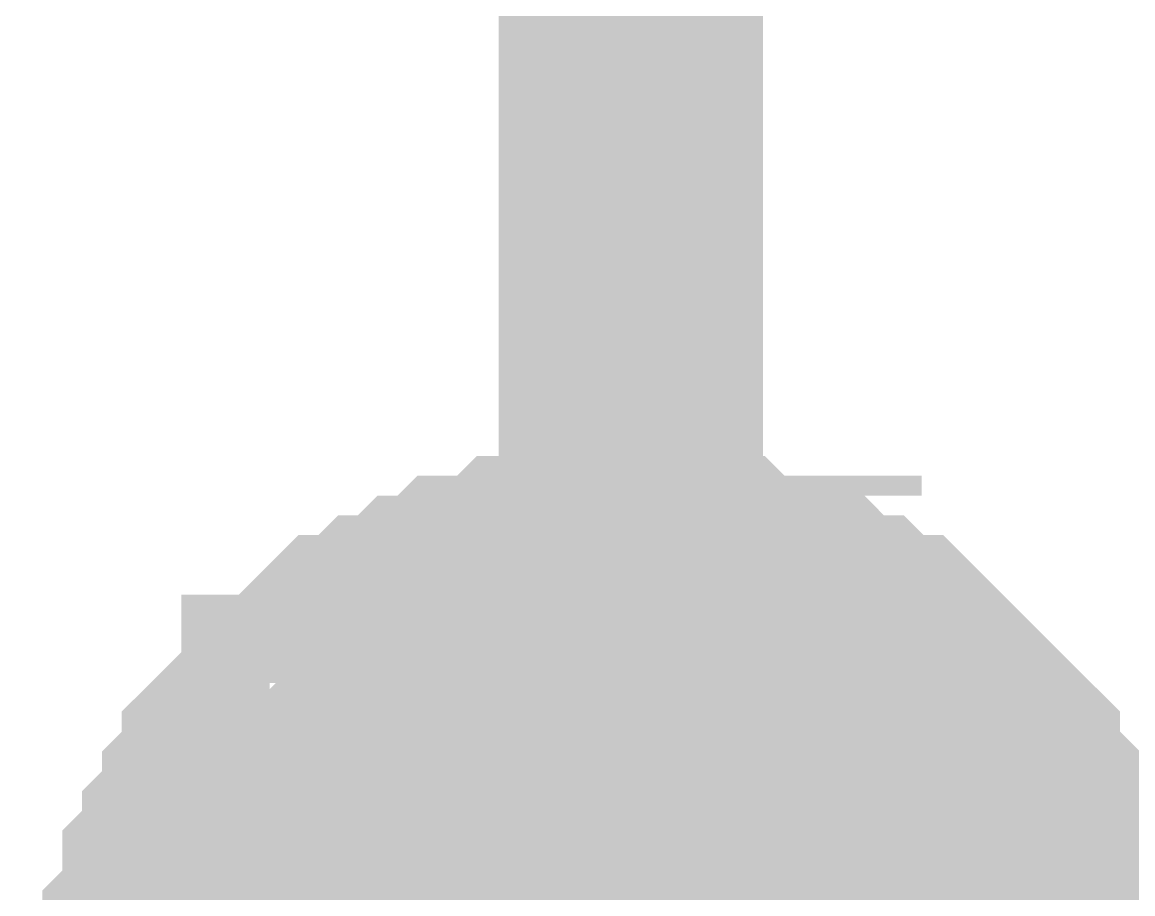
# Model space of a CAD drawing. Header units: inches. Extents: x 0 to 432, y 0 to 280.
# Drawn here: x 405.729 to 406.987, y 176.682 to 177.67 of the extents above; entities that cross this region are included whole.
import ezdxf

# ---------------------------------------------------------------- set-up
doc = ezdxf.new("R2010")
doc.units = ezdxf.units.IN
doc.layers.add('Sheet', color=255, linetype='Continuous')

msp = doc.modelspace()

# ---------------------------------------------------------------- linework, layer by layer
at = {"layer": 'Sheet'}
for points in [[(370.8395, 176.5116, 0.2997, 0.2997, 0), (370.8395, 181.5875, 0.2997, 0.2997, 0), (406.4185, 181.5875, 0.2997, 0.2997, 0), (406.4185, 176.5116, 0.2997, 0.2997, 0), (403.8803, 176.5116, 0.2997, 0.2997, 0)], [(405.9019, 176.5116, 0.2997, 0.2997, 0), (405.9019, 176.5341, 0.2997, 0.2997, 0), (405.9019, 176.5565, 0.2997, 0.2997, 0), (405.9019, 176.6015, 0.2997, 0.2997, 0), (405.9019, 176.6239, 0.2997, 0.2997, 0), (405.9243, 176.6464, 0.2997, 0.2997, 0), (405.9243, 176.6688, 0.2997, 0.2997, 0), (405.9243, 176.6913, 0.2997, 0.2997, 0), (405.9468, 176.7138, 0.2997, 0.2997, 0), (405.9468, 176.7362, 0.2997, 0.2997, 0), (405.9693, 176.7587, 0.2997, 0.2997, 0), (405.9693, 176.7811, 0.2997, 0.2997, 0), (405.9917, 176.8036, 0.2997, 0.2997, 0), (405.9917, 176.8261, 0.2997, 0.2997, 0), (406.0142, 176.8485, 0.2997, 0.2997, 0), (406.0367, 176.871, 0.2997, 0.2997, 0), (406.0591, 176.871, 0.2997, 0.2997, 0), (406.0591, 176.8934, 0.2997, 0.2997, 0), (406.0816, 176.9159, 0.2997, 0.2997, 0), (406.104, 176.9384, 0.2997, 0.2997, 0), (406.1265, 176.9384, 0.2997, 0.2997, 0), (406.149, 176.9608, 0.2997, 0.2997, 0), (406.1714, 176.9608, 0.2997, 0.2997, 0), (406.1939, 176.9833, 0.2997, 0.2997, 0), (406.2163, 176.9833, 0.2997, 0.2997, 0), (406.2388, 177.0057, 0.2997, 0.2997, 0), (406.2613, 177.0057, 0.2997, 0.2997, 0), (406.2837, 177.0057, 0.2997, 0.2997, 0), (406.3062, 177.0282, 0.2997, 0.2997, 0), (406.3287, 177.0282, 0.2997, 0.2997, 0), (406.3736, 177.0282, 0.2997, 0.2997, 0), (406.396, 177.0282, 0.2997, 0.2997, 0), (406.4185, 177.0282, 0.2997, 0.2997, 0)], [(405.9019, 176.5116, 0.2997, 0.2997, 0), (405.9019, 176.5341, 0.2997, 0.2997, 0), (405.9019, 176.5565, 0.2997, 0.2997, 0), (405.9019, 176.6015, 0.2997, 0.2997, 0), (405.9019, 176.6239, 0.2997, 0.2997, 0), (405.9243, 176.6464, 0.2997, 0.2997, 0), (405.9243, 176.6688, 0.2997, 0.2997, 0), (405.9243, 176.6913, 0.2997, 0.2997, 0), (405.9468, 176.7138, 0.2997, 0.2997, 0), (405.9468, 176.7362, 0.2997, 0.2997, 0), (405.9693, 176.7587, 0.2997, 0.2997, 0), (405.9693, 176.7811, 0.2997, 0.2997, 0), (405.9917, 176.8036, 0.2997, 0.2997, 0), (405.9917, 176.8261, 0.2997, 0.2997, 0), (406.0142, 176.8485, 0.2997, 0.2997, 0), (406.0367, 176.871, 0.2997, 0.2997, 0), (406.0591, 176.871, 0.2997, 0.2997, 0), (406.0591, 176.8934, 0.2997, 0.2997, 0), (406.0816, 176.9159, 0.2997, 0.2997, 0), (406.104, 176.9384, 0.2997, 0.2997, 0), (406.1265, 176.9384, 0.2997, 0.2997, 0), (406.149, 176.9608, 0.2997, 0.2997, 0), (406.1714, 176.9608, 0.2997, 0.2997, 0), (406.1939, 176.9833, 0.2997, 0.2997, 0), (406.2163, 176.9833, 0.2997, 0.2997, 0), (406.2388, 177.0057, 0.2997, 0.2997, 0), (406.2613, 177.0057, 0.2997, 0.2997, 0), (406.2837, 177.0057, 0.2997, 0.2997, 0), (406.3062, 177.0282, 0.2997, 0.2997, 0), (406.3287, 177.0282, 0.2997, 0.2997, 0), (406.3736, 177.0282, 0.2997, 0.2997, 0), (406.396, 177.0282, 0.2997, 0.2997, 0), (406.4185, 177.0282, 0.2997, 0.2997, 0)], [(405.9019, 176.5116, 0.2997, 0.2997, 0), (405.9019, 176.5341, 0.2997, 0.2997, 0), (405.9019, 176.5565, 0.2997, 0.2997, 0), (405.9019, 176.6015, 0.2997, 0.2997, 0), (405.9019, 176.6239, 0.2997, 0.2997, 0), (405.9243, 176.6464, 0.2997, 0.2997, 0), (405.9243, 176.6688, 0.2997, 0.2997, 0), (405.9243, 176.6913, 0.2997, 0.2997, 0), (405.9468, 176.7138, 0.2997, 0.2997, 0), (405.9468, 176.7362, 0.2997, 0.2997, 0), (405.9693, 176.7587, 0.2997, 0.2997, 0), (405.9693, 176.7811, 0.2997, 0.2997, 0), (405.9917, 176.8036, 0.2997, 0.2997, 0), (405.9917, 176.8261, 0.2997, 0.2997, 0), (406.0142, 176.8485, 0.2997, 0.2997, 0), (406.0367, 176.871, 0.2997, 0.2997, 0), (406.0591, 176.871, 0.2997, 0.2997, 0), (406.0591, 176.8934, 0.2997, 0.2997, 0), (406.0816, 176.9159, 0.2997, 0.2997, 0), (406.104, 176.9384, 0.2997, 0.2997, 0), (406.1265, 176.9384, 0.2997, 0.2997, 0), (406.149, 176.9608, 0.2997, 0.2997, 0), (406.1714, 176.9608, 0.2997, 0.2997, 0), (406.1939, 176.9833, 0.2997, 0.2997, 0), (406.2163, 176.9833, 0.2997, 0.2997, 0), (406.2388, 177.0057, 0.2997, 0.2997, 0), (406.2613, 177.0057, 0.2997, 0.2997, 0), (406.2837, 177.0057, 0.2997, 0.2997, 0), (406.3062, 177.0282, 0.2997, 0.2997, 0), (406.3287, 177.0282, 0.2997, 0.2997, 0), (406.3736, 177.0282, 0.2997, 0.2997, 0), (406.396, 177.0282, 0.2997, 0.2997, 0), (406.4185, 177.0282, 0.2997, 0.2997, 0)], [(405.9019, 176.5116, 0.2997, 0.2997, 0), (405.9019, 176.5341, 0.2997, 0.2997, 0), (405.9019, 176.5565, 0.2997, 0.2997, 0), (405.9019, 176.6015, 0.2997, 0.2997, 0), (405.9019, 176.6239, 0.2997, 0.2997, 0), (405.9243, 176.6464, 0.2997, 0.2997, 0), (405.9243, 176.6688, 0.2997, 0.2997, 0), (405.9243, 176.6913, 0.2997, 0.2997, 0), (405.9468, 176.7138, 0.2997, 0.2997, 0), (405.9468, 176.7362, 0.2997, 0.2997, 0), (405.9693, 176.7587, 0.2997, 0.2997, 0), (405.9693, 176.7811, 0.2997, 0.2997, 0), (405.9917, 176.8036, 0.2997, 0.2997, 0), (405.9917, 176.8261, 0.2997, 0.2997, 0), (406.0142, 176.8485, 0.2997, 0.2997, 0), (406.0367, 176.871, 0.2997, 0.2997, 0), (406.0591, 176.871, 0.2997, 0.2997, 0), (406.0591, 176.8934, 0.2997, 0.2997, 0), (406.0816, 176.9159, 0.2997, 0.2997, 0), (406.104, 176.9384, 0.2997, 0.2997, 0), (406.1265, 176.9384, 0.2997, 0.2997, 0), (406.149, 176.9608, 0.2997, 0.2997, 0), (406.1714, 176.9608, 0.2997, 0.2997, 0), (406.1939, 176.9833, 0.2997, 0.2997, 0), (406.2163, 176.9833, 0.2997, 0.2997, 0), (406.2388, 177.0057, 0.2997, 0.2997, 0), (406.2613, 177.0057, 0.2997, 0.2997, 0), (406.2837, 177.0057, 0.2997, 0.2997, 0), (406.3062, 177.0282, 0.2997, 0.2997, 0), (406.3287, 177.0282, 0.2997, 0.2997, 0), (406.3736, 177.0282, 0.2997, 0.2997, 0), (406.396, 177.0282, 0.2997, 0.2997, 0), (406.4185, 177.0282, 0.2997, 0.2997, 0)], [(406.4185, 177.0282, 0.2997, 0.2997, 0), (406.4185, 177.0282, 0.2997, 0.2997, 0)], [(406.4185, 177.0282, 0.2997, 0.2997, 0), (406.441, 177.0282, 0.2997, 0.2997, 0), (406.4634, 177.0282, 0.2997, 0.2997, 0), (406.4859, 177.0282, 0.2997, 0.2997, 0), (406.5083, 177.0282, 0.2997, 0.2997, 0), (406.5308, 177.0057, 0.2997, 0.2997, 0), (406.5533, 177.0057, 0.2997, 0.2997, 0), (406.5982, 177.0057, 0.2997, 0.2997, 0), (406.5982, 176.9833, 0.2997, 0.2997, 0), (406.6207, 176.9833, 0.2997, 0.2997, 0), (406.6431, 176.9608, 0.2997, 0.2997, 0), (406.6656, 176.9608, 0.2997, 0.2997, 0), (406.688, 176.9384, 0.2997, 0.2997, 0), (406.7105, 176.9384, 0.2997, 0.2997, 0), (406.733, 176.9159, 0.2997, 0.2997, 0), (406.7554, 176.8934, 0.2997, 0.2997, 0), (406.7779, 176.871, 0.2997, 0.2997, 0), (406.7779, 176.871, 0.2997, 0.2997, 0), (406.8003, 176.8485, 0.2997, 0.2997, 0), (406.8228, 176.8261, 0.2997, 0.2997, 0), (406.8228, 176.8036, 0.2997, 0.2997, 0), (406.8453, 176.7811, 0.2997, 0.2997, 0), (406.8453, 176.7587, 0.2997, 0.2997, 0), (406.8677, 176.7362, 0.2997, 0.2997, 0), (406.8677, 176.7138, 0.2997, 0.2997, 0), (406.8902, 176.6913, 0.2997, 0.2997, 0), (406.8902, 176.6688, 0.2997, 0.2997, 0), (406.8902, 176.6464, 0.2997, 0.2997, 0), (406.9127, 176.6239, 0.2997, 0.2997, 0), (406.9127, 176.6015, 0.2997, 0.2997, 0), (406.9127, 176.5565, 0.2997, 0.2997, 0), (406.9127, 176.5341, 0.2997, 0.2997, 0), (406.9127, 176.5116, 0.2997, 0.2997, 0)], [(406.4185, 177.0282, 0.2997, 0.2997, 0), (406.4185, 177.0282, 0.2997, 0.2997, 0)], [(406.4185, 177.0282, 0.2997, 0.2997, 0), (406.441, 177.0282, 0.2997, 0.2997, 0), (406.4634, 177.0282, 0.2997, 0.2997, 0), (406.4859, 177.0282, 0.2997, 0.2997, 0), (406.5083, 177.0282, 0.2997, 0.2997, 0), (406.5308, 177.0057, 0.2997, 0.2997, 0), (406.5533, 177.0057, 0.2997, 0.2997, 0), (406.5982, 177.0057, 0.2997, 0.2997, 0), (406.5982, 176.9833, 0.2997, 0.2997, 0), (406.6207, 176.9833, 0.2997, 0.2997, 0), (406.6431, 176.9608, 0.2997, 0.2997, 0), (406.6656, 176.9608, 0.2997, 0.2997, 0), (406.688, 176.9384, 0.2997, 0.2997, 0), (406.7105, 176.9384, 0.2997, 0.2997, 0), (406.733, 176.9159, 0.2997, 0.2997, 0), (406.7554, 176.8934, 0.2997, 0.2997, 0), (406.7779, 176.871, 0.2997, 0.2997, 0), (406.7779, 176.871, 0.2997, 0.2997, 0), (406.8003, 176.8485, 0.2997, 0.2997, 0), (406.8228, 176.8261, 0.2997, 0.2997, 0), (406.8228, 176.8036, 0.2997, 0.2997, 0), (406.8453, 176.7811, 0.2997, 0.2997, 0), (406.8453, 176.7587, 0.2997, 0.2997, 0), (406.8677, 176.7362, 0.2997, 0.2997, 0), (406.8677, 176.7138, 0.2997, 0.2997, 0), (406.8902, 176.6913, 0.2997, 0.2997, 0), (406.8902, 176.6688, 0.2997, 0.2997, 0), (406.8902, 176.6464, 0.2997, 0.2997, 0), (406.9127, 176.6239, 0.2997, 0.2997, 0), (406.9127, 176.6015, 0.2997, 0.2997, 0), (406.9127, 176.5565, 0.2997, 0.2997, 0), (406.9127, 176.5341, 0.2997, 0.2997, 0), (406.9127, 176.5116, 0.2997, 0.2997, 0)], [(406.4185, 177.0282, 0.2997, 0.2997, 0), (406.4185, 177.0282, 0.2997, 0.2997, 0)], [(406.4185, 177.0282, 0.2997, 0.2997, 0), (406.441, 177.0282, 0.2997, 0.2997, 0), (406.4634, 177.0282, 0.2997, 0.2997, 0), (406.4859, 177.0282, 0.2997, 0.2997, 0), (406.5083, 177.0282, 0.2997, 0.2997, 0), (406.5308, 177.0057, 0.2997, 0.2997, 0), (406.5533, 177.0057, 0.2997, 0.2997, 0), (406.5982, 177.0057, 0.2997, 0.2997, 0), (406.5982, 176.9833, 0.2997, 0.2997, 0), (406.6207, 176.9833, 0.2997, 0.2997, 0), (406.6431, 176.9608, 0.2997, 0.2997, 0), (406.6656, 176.9608, 0.2997, 0.2997, 0), (406.688, 176.9384, 0.2997, 0.2997, 0), (406.7105, 176.9384, 0.2997, 0.2997, 0), (406.733, 176.9159, 0.2997, 0.2997, 0), (406.7554, 176.8934, 0.2997, 0.2997, 0), (406.7779, 176.871, 0.2997, 0.2997, 0), (406.7779, 176.871, 0.2997, 0.2997, 0), (406.8003, 176.8485, 0.2997, 0.2997, 0), (406.8228, 176.8261, 0.2997, 0.2997, 0), (406.8228, 176.8036, 0.2997, 0.2997, 0), (406.8453, 176.7811, 0.2997, 0.2997, 0), (406.8453, 176.7587, 0.2997, 0.2997, 0), (406.8677, 176.7362, 0.2997, 0.2997, 0), (406.8677, 176.7138, 0.2997, 0.2997, 0), (406.8902, 176.6913, 0.2997, 0.2997, 0), (406.8902, 176.6688, 0.2997, 0.2997, 0), (406.8902, 176.6464, 0.2997, 0.2997, 0), (406.9127, 176.6239, 0.2997, 0.2997, 0), (406.9127, 176.6015, 0.2997, 0.2997, 0), (406.9127, 176.5565, 0.2997, 0.2997, 0), (406.9127, 176.5341, 0.2997, 0.2997, 0), (406.9127, 176.5116, 0.2997, 0.2997, 0)], [(406.4185, 177.0282, 0.2997, 0.2997, 0), (406.4185, 177.0282, 0.2997, 0.2997, 0)], [(406.4185, 177.0282, 0.2997, 0.2997, 0), (406.441, 177.0282, 0.2997, 0.2997, 0), (406.4634, 177.0282, 0.2997, 0.2997, 0), (406.4859, 177.0282, 0.2997, 0.2997, 0), (406.5083, 177.0282, 0.2997, 0.2997, 0), (406.5308, 177.0057, 0.2997, 0.2997, 0), (406.5533, 177.0057, 0.2997, 0.2997, 0), (406.5982, 177.0057, 0.2997, 0.2997, 0), (406.5982, 176.9833, 0.2997, 0.2997, 0), (406.6207, 176.9833, 0.2997, 0.2997, 0), (406.6431, 176.9608, 0.2997, 0.2997, 0), (406.6656, 176.9608, 0.2997, 0.2997, 0), (406.688, 176.9384, 0.2997, 0.2997, 0), (406.7105, 176.9384, 0.2997, 0.2997, 0), (406.733, 176.9159, 0.2997, 0.2997, 0), (406.7554, 176.8934, 0.2997, 0.2997, 0), (406.7779, 176.871, 0.2997, 0.2997, 0), (406.7779, 176.871, 0.2997, 0.2997, 0), (406.8003, 176.8485, 0.2997, 0.2997, 0), (406.8228, 176.8261, 0.2997, 0.2997, 0), (406.8228, 176.8036, 0.2997, 0.2997, 0), (406.8453, 176.7811, 0.2997, 0.2997, 0), (406.8453, 176.7587, 0.2997, 0.2997, 0), (406.8677, 176.7362, 0.2997, 0.2997, 0), (406.8677, 176.7138, 0.2997, 0.2997, 0), (406.8902, 176.6913, 0.2997, 0.2997, 0), (406.8902, 176.6688, 0.2997, 0.2997, 0), (406.8902, 176.6464, 0.2997, 0.2997, 0), (406.9127, 176.6239, 0.2997, 0.2997, 0), (406.9127, 176.6015, 0.2997, 0.2997, 0), (406.9127, 176.5565, 0.2997, 0.2997, 0), (406.9127, 176.5341, 0.2997, 0.2997, 0), (406.9127, 176.5116, 0.2997, 0.2997, 0)], [(405.9019, 176.6239, 0.0991, 0.0991, 0), (405.9243, 176.6464, 0.0991, 0.0991, 0), (405.9243, 176.6688, 0.0991, 0.0991, 0), (405.9243, 176.6913, 0.0991, 0.0991, 0), (405.9468, 176.7138, 0.0991, 0.0991, 0), (405.9468, 176.7362, 0.0991, 0.0991, 0), (405.9693, 176.7587, 0.0991, 0.0991, 0), (405.9693, 176.7811, 0.0991, 0.0991, 0), (405.9917, 176.8036, 0.0991, 0.0991, 0), (405.9917, 176.8261, 0.0991, 0.0991, 0), (406.0142, 176.8485, 0.0991, 0.0991, 0), (406.0367, 176.871, 0.0991, 0.0991, 0), (406.0591, 176.871, 0.0991, 0.0991, 0), (406.0591, 176.8934, 0.0991, 0.0991, 0), (406.0816, 176.9159, 0.0991, 0.0991, 0), (406.104, 176.9384, 0.0991, 0.0991, 0), (406.1265, 176.9384, 0.0991, 0.0991, 0), (406.149, 176.9608, 0.0991, 0.0991, 0), (406.1714, 176.9608, 0.0991, 0.0991, 0), (406.1939, 176.9833, 0.0991, 0.0991, 0), (406.2163, 176.9833, 0.0991, 0.0991, 0), (406.2388, 177.0057, 0.0991, 0.0991, 0), (406.2613, 177.0057, 0.0991, 0.0991, 0), (406.2837, 177.0057, 0.0991, 0.0991, 0), (406.3062, 177.0282, 0.0991, 0.0991, 0), (406.3287, 177.0282, 0.0991, 0.0991, 0), (406.3736, 177.0282, 0.0991, 0.0991, 0), (406.396, 177.0282, 0.0991, 0.0991, 0), (406.4185, 177.0282, 0.0991, 0.0991, 0)], [(405.9019, 176.6239, 0.0991, 0.0991, 0), (405.9243, 176.6464, 0.0991, 0.0991, 0), (405.9243, 176.6688, 0.0991, 0.0991, 0), (405.9243, 176.6913, 0.0991, 0.0991, 0), (405.9468, 176.7138, 0.0991, 0.0991, 0), (405.9468, 176.7362, 0.0991, 0.0991, 0), (405.9693, 176.7587, 0.0991, 0.0991, 0), (405.9693, 176.7811, 0.0991, 0.0991, 0), (405.9917, 176.8036, 0.0991, 0.0991, 0), (405.9917, 176.8261, 0.0991, 0.0991, 0), (406.0142, 176.8485, 0.0991, 0.0991, 0), (406.0367, 176.871, 0.0991, 0.0991, 0), (406.0591, 176.871, 0.0991, 0.0991, 0), (406.0591, 176.8934, 0.0991, 0.0991, 0), (406.0816, 176.9159, 0.0991, 0.0991, 0), (406.104, 176.9384, 0.0991, 0.0991, 0), (406.1265, 176.9384, 0.0991, 0.0991, 0), (406.149, 176.9608, 0.0991, 0.0991, 0), (406.1714, 176.9608, 0.0991, 0.0991, 0), (406.1939, 176.9833, 0.0991, 0.0991, 0), (406.2163, 176.9833, 0.0991, 0.0991, 0), (406.2388, 177.0057, 0.0991, 0.0991, 0), (406.2613, 177.0057, 0.0991, 0.0991, 0), (406.2837, 177.0057, 0.0991, 0.0991, 0), (406.3062, 177.0282, 0.0991, 0.0991, 0), (406.3287, 177.0282, 0.0991, 0.0991, 0), (406.3736, 177.0282, 0.0991, 0.0991, 0), (406.396, 177.0282, 0.0991, 0.0991, 0), (406.4185, 177.0282, 0.0991, 0.0991, 0)], [(405.9019, 176.6239, 0.0991, 0.0991, 0), (405.9243, 176.6464, 0.0991, 0.0991, 0), (405.9243, 176.6688, 0.0991, 0.0991, 0), (405.9243, 176.6913, 0.0991, 0.0991, 0), (405.9468, 176.7138, 0.0991, 0.0991, 0), (405.9468, 176.7362, 0.0991, 0.0991, 0), (405.9693, 176.7587, 0.0991, 0.0991, 0), (405.9693, 176.7811, 0.0991, 0.0991, 0), (405.9917, 176.8036, 0.0991, 0.0991, 0), (405.9917, 176.8261, 0.0991, 0.0991, 0), (406.0142, 176.8485, 0.0991, 0.0991, 0), (406.0367, 176.871, 0.0991, 0.0991, 0), (406.0591, 176.871, 0.0991, 0.0991, 0), (406.0591, 176.8934, 0.0991, 0.0991, 0), (406.0816, 176.9159, 0.0991, 0.0991, 0), (406.104, 176.9384, 0.0991, 0.0991, 0), (406.1265, 176.9384, 0.0991, 0.0991, 0), (406.149, 176.9608, 0.0991, 0.0991, 0), (406.1714, 176.9608, 0.0991, 0.0991, 0), (406.1939, 176.9833, 0.0991, 0.0991, 0), (406.2163, 176.9833, 0.0991, 0.0991, 0), (406.2388, 177.0057, 0.0991, 0.0991, 0), (406.2613, 177.0057, 0.0991, 0.0991, 0), (406.2837, 177.0057, 0.0991, 0.0991, 0), (406.3062, 177.0282, 0.0991, 0.0991, 0), (406.3287, 177.0282, 0.0991, 0.0991, 0), (406.3736, 177.0282, 0.0991, 0.0991, 0), (406.396, 177.0282, 0.0991, 0.0991, 0), (406.4185, 177.0282, 0.0991, 0.0991, 0)], [(405.9019, 176.6239, 0.0991, 0.0991, 0), (405.9243, 176.6464, 0.0991, 0.0991, 0), (405.9243, 176.6688, 0.0991, 0.0991, 0), (405.9243, 176.6913, 0.0991, 0.0991, 0), (405.9468, 176.7138, 0.0991, 0.0991, 0), (405.9468, 176.7362, 0.0991, 0.0991, 0), (405.9693, 176.7587, 0.0991, 0.0991, 0), (405.9693, 176.7811, 0.0991, 0.0991, 0), (405.9917, 176.8036, 0.0991, 0.0991, 0), (405.9917, 176.8261, 0.0991, 0.0991, 0), (406.0142, 176.8485, 0.0991, 0.0991, 0), (406.0367, 176.871, 0.0991, 0.0991, 0), (406.0591, 176.871, 0.0991, 0.0991, 0), (406.0591, 176.8934, 0.0991, 0.0991, 0), (406.0816, 176.9159, 0.0991, 0.0991, 0), (406.104, 176.9384, 0.0991, 0.0991, 0), (406.1265, 176.9384, 0.0991, 0.0991, 0), (406.149, 176.9608, 0.0991, 0.0991, 0), (406.1714, 176.9608, 0.0991, 0.0991, 0), (406.1939, 176.9833, 0.0991, 0.0991, 0), (406.2163, 176.9833, 0.0991, 0.0991, 0), (406.2388, 177.0057, 0.0991, 0.0991, 0), (406.2613, 177.0057, 0.0991, 0.0991, 0), (406.2837, 177.0057, 0.0991, 0.0991, 0), (406.3062, 177.0282, 0.0991, 0.0991, 0), (406.3287, 177.0282, 0.0991, 0.0991, 0), (406.3736, 177.0282, 0.0991, 0.0991, 0), (406.396, 177.0282, 0.0991, 0.0991, 0), (406.4185, 177.0282, 0.0991, 0.0991, 0)], [(406.4185, 177.0282, 0.0991, 0.0991, 0), (406.4185, 177.0282, 0.0991, 0.0991, 0)], [(406.4185, 177.0282, 0.0991, 0.0991, 0), (406.441, 177.0282, 0.0991, 0.0991, 0), (406.4634, 177.0282, 0.0991, 0.0991, 0), (406.4859, 177.0282, 0.0991, 0.0991, 0), (406.5083, 177.0282, 0.0991, 0.0991, 0), (406.5308, 177.0057, 0.0991, 0.0991, 0), (406.5533, 177.0057, 0.0991, 0.0991, 0), (406.5982, 177.0057, 0.0991, 0.0991, 0), (406.5982, 176.9833, 0.0991, 0.0991, 0), (406.6207, 176.9833, 0.0991, 0.0991, 0), (406.6431, 176.9608, 0.0991, 0.0991, 0), (406.6656, 176.9608, 0.0991, 0.0991, 0), (406.688, 176.9384, 0.0991, 0.0991, 0), (406.7105, 176.9384, 0.0991, 0.0991, 0), (406.733, 176.9159, 0.0991, 0.0991, 0), (406.7554, 176.8934, 0.0991, 0.0991, 0), (406.7779, 176.871, 0.0991, 0.0991, 0), (406.7779, 176.871, 0.0991, 0.0991, 0), (406.8003, 176.8485, 0.0991, 0.0991, 0), (406.8228, 176.8261, 0.0991, 0.0991, 0), (406.8228, 176.8036, 0.0991, 0.0991, 0), (406.8453, 176.7811, 0.0991, 0.0991, 0), (406.8453, 176.7587, 0.0991, 0.0991, 0), (406.8677, 176.7362, 0.0991, 0.0991, 0), (406.8677, 176.7138, 0.0991, 0.0991, 0), (406.8902, 176.6913, 0.0991, 0.0991, 0), (406.8902, 176.6688, 0.0991, 0.0991, 0), (406.8902, 176.6464, 0.0991, 0.0991, 0), (406.9127, 176.6239, 0.0991, 0.0991, 0)], [(406.4185, 177.0282, 0.0991, 0.0991, 0), (406.4185, 177.0282, 0.0991, 0.0991, 0)], [(406.4185, 177.0282, 0.0991, 0.0991, 0), (406.441, 177.0282, 0.0991, 0.0991, 0), (406.4634, 177.0282, 0.0991, 0.0991, 0), (406.4859, 177.0282, 0.0991, 0.0991, 0), (406.5083, 177.0282, 0.0991, 0.0991, 0), (406.5308, 177.0057, 0.0991, 0.0991, 0), (406.5533, 177.0057, 0.0991, 0.0991, 0), (406.5982, 177.0057, 0.0991, 0.0991, 0), (406.5982, 176.9833, 0.0991, 0.0991, 0), (406.6207, 176.9833, 0.0991, 0.0991, 0), (406.6431, 176.9608, 0.0991, 0.0991, 0), (406.6656, 176.9608, 0.0991, 0.0991, 0), (406.688, 176.9384, 0.0991, 0.0991, 0), (406.7105, 176.9384, 0.0991, 0.0991, 0), (406.733, 176.9159, 0.0991, 0.0991, 0), (406.7554, 176.8934, 0.0991, 0.0991, 0), (406.7779, 176.871, 0.0991, 0.0991, 0), (406.7779, 176.871, 0.0991, 0.0991, 0), (406.8003, 176.8485, 0.0991, 0.0991, 0), (406.8228, 176.8261, 0.0991, 0.0991, 0), (406.8228, 176.8036, 0.0991, 0.0991, 0), (406.8453, 176.7811, 0.0991, 0.0991, 0), (406.8453, 176.7587, 0.0991, 0.0991, 0), (406.8677, 176.7362, 0.0991, 0.0991, 0), (406.8677, 176.7138, 0.0991, 0.0991, 0), (406.8902, 176.6913, 0.0991, 0.0991, 0), (406.8902, 176.6688, 0.0991, 0.0991, 0), (406.8902, 176.6464, 0.0991, 0.0991, 0), (406.9127, 176.6239, 0.0991, 0.0991, 0)], [(406.4185, 177.0282, 0.0991, 0.0991, 0), (406.4185, 177.0282, 0.0991, 0.0991, 0)], [(406.4185, 177.0282, 0.0991, 0.0991, 0), (406.441, 177.0282, 0.0991, 0.0991, 0), (406.4634, 177.0282, 0.0991, 0.0991, 0), (406.4859, 177.0282, 0.0991, 0.0991, 0), (406.5083, 177.0282, 0.0991, 0.0991, 0), (406.5308, 177.0057, 0.0991, 0.0991, 0), (406.5533, 177.0057, 0.0991, 0.0991, 0), (406.5982, 177.0057, 0.0991, 0.0991, 0), (406.5982, 176.9833, 0.0991, 0.0991, 0), (406.6207, 176.9833, 0.0991, 0.0991, 0), (406.6431, 176.9608, 0.0991, 0.0991, 0), (406.6656, 176.9608, 0.0991, 0.0991, 0), (406.688, 176.9384, 0.0991, 0.0991, 0), (406.7105, 176.9384, 0.0991, 0.0991, 0), (406.733, 176.9159, 0.0991, 0.0991, 0), (406.7554, 176.8934, 0.0991, 0.0991, 0), (406.7779, 176.871, 0.0991, 0.0991, 0), (406.7779, 176.871, 0.0991, 0.0991, 0), (406.8003, 176.8485, 0.0991, 0.0991, 0), (406.8228, 176.8261, 0.0991, 0.0991, 0), (406.8228, 176.8036, 0.0991, 0.0991, 0), (406.8453, 176.7811, 0.0991, 0.0991, 0), (406.8453, 176.7587, 0.0991, 0.0991, 0), (406.8677, 176.7362, 0.0991, 0.0991, 0), (406.8677, 176.7138, 0.0991, 0.0991, 0), (406.8902, 176.6913, 0.0991, 0.0991, 0), (406.8902, 176.6688, 0.0991, 0.0991, 0), (406.8902, 176.6464, 0.0991, 0.0991, 0), (406.9127, 176.6239, 0.0991, 0.0991, 0)], [(406.4185, 177.0282, 0.0991, 0.0991, 0), (406.4185, 177.0282, 0.0991, 0.0991, 0)], [(406.4185, 177.0282, 0.0991, 0.0991, 0), (406.441, 177.0282, 0.0991, 0.0991, 0), (406.4634, 177.0282, 0.0991, 0.0991, 0), (406.4859, 177.0282, 0.0991, 0.0991, 0), (406.5083, 177.0282, 0.0991, 0.0991, 0), (406.5308, 177.0057, 0.0991, 0.0991, 0), (406.5533, 177.0057, 0.0991, 0.0991, 0), (406.5982, 177.0057, 0.0991, 0.0991, 0), (406.5982, 176.9833, 0.0991, 0.0991, 0), (406.6207, 176.9833, 0.0991, 0.0991, 0), (406.6431, 176.9608, 0.0991, 0.0991, 0), (406.6656, 176.9608, 0.0991, 0.0991, 0), (406.688, 176.9384, 0.0991, 0.0991, 0), (406.7105, 176.9384, 0.0991, 0.0991, 0), (406.733, 176.9159, 0.0991, 0.0991, 0), (406.7554, 176.8934, 0.0991, 0.0991, 0), (406.7779, 176.871, 0.0991, 0.0991, 0), (406.7779, 176.871, 0.0991, 0.0991, 0), (406.8003, 176.8485, 0.0991, 0.0991, 0), (406.8228, 176.8261, 0.0991, 0.0991, 0), (406.8228, 176.8036, 0.0991, 0.0991, 0), (406.8453, 176.7811, 0.0991, 0.0991, 0), (406.8453, 176.7587, 0.0991, 0.0991, 0), (406.8677, 176.7362, 0.0991, 0.0991, 0), (406.8677, 176.7138, 0.0991, 0.0991, 0), (406.8902, 176.6913, 0.0991, 0.0991, 0), (406.8902, 176.6688, 0.0991, 0.0991, 0), (406.8902, 176.6464, 0.0991, 0.0991, 0), (406.9127, 176.6239, 0.0991, 0.0991, 0)]]:
    msp.add_lwpolyline(points, format="xyseb", dxfattribs=at)
msp.add_lwpolyline([(406.146, 176.53, 0.508, 0.508, 1), (406.654, 176.53, 0.508, 0.508, 1)], format="xyseb", close=True, dxfattribs=at)

doc.saveas('drawing.dxf')
